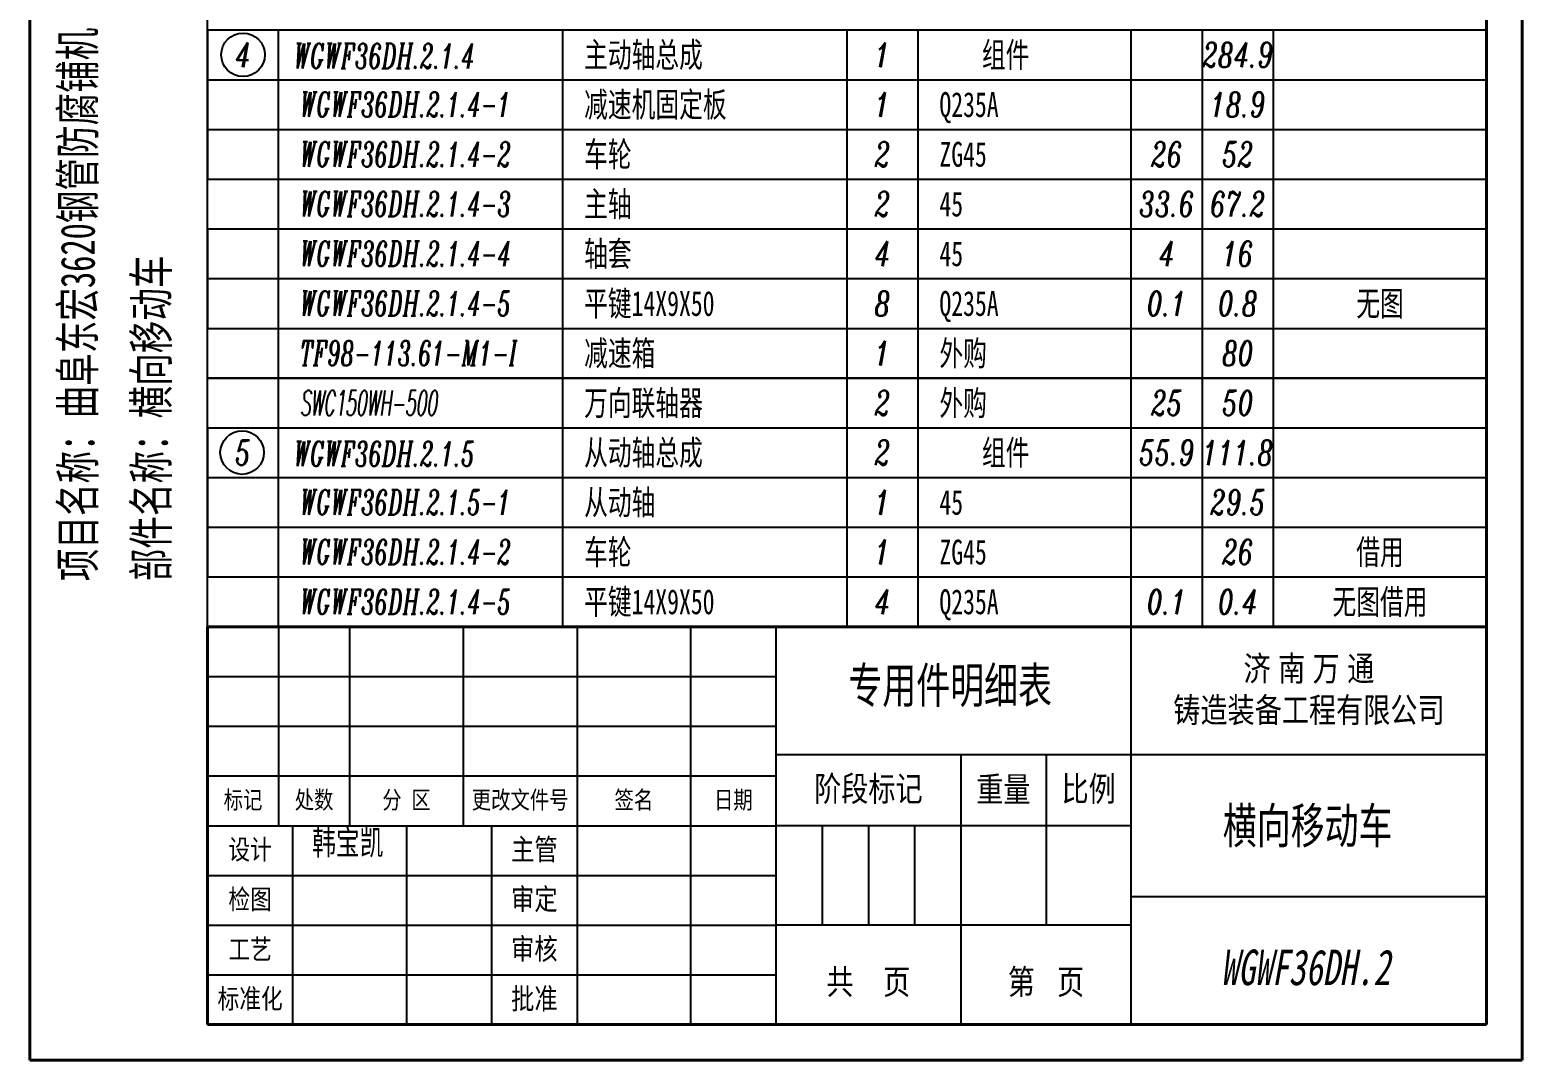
# Model space of a CAD drawing. Header units: millimetres. Extents: x 41246 to 169465, y -141938 to 36614.
# Drawn here: x 143990 to 149240, y -132359 to -128734 of the extents above; entities that cross this region are included whole.
import ezdxf
from ezdxf.enums import TextEntityAlignment as Align

# ---------------------------------------------------------------- set-up
doc = ezdxf.new("R2010")
doc.units = ezdxf.units.MM
doc.layers.add('$TD_AUDIT_GENERATED_(2C4)', color=7, linetype='Continuous', lineweight=40)
doc.layers.add('S', color=7, linetype='Continuous', lineweight=35)
for name, color, linetype in [('$TD_AUDIT_GENERATED_(2C5)', 4, 'Continuous'), ('$TD_AUDIT_GENERATED_(2C6)', 3, 'Continuous'), ('$TD_AUDIT_GENERATED_(800E)', 3, 'Continuous')]:
    doc.layers.add(name, color=color, linetype=linetype)
doc.styles.add('$TD_AUDIT_GENERATED_(2C7)', font='italic.shx', dxfattribs={"width": 0.7})
doc.styles.add('$TD_AUDIT_GENERATED_(2C8)', font='', dxfattribs={"width": 0.7})
doc.styles.get("Standard").update_dxf_attribs({"font": '', "width": 0.8})
doc.styles.get('$TD_AUDIT_GENERATED_(2C8)').set_extended_font_data('SimSun')
doc.styles.get('Standard').set_extended_font_data('SimSun')

# ---------------------------------------------------------------- blocks, each defined once
blk = doc.blocks.new('$TD_AUDIT_GENERATED_(27F)')
at = {"layer": '$TD_AUDIT_GENERATED_(2C4)'}
for p, q in [((0, 56), (-180, 56)), ((-180, 56), (-180, 0))]:
    blk.add_line(p, q, dxfattribs=at)
at = {"layer": '$TD_AUDIT_GENERATED_(2C5)'}
for p, q in [((-170, 56), (-170, 28)), ((-160, 56), (-160, 28)), ((-144, 56), (-144, 28)), ((-128, 56), (-128, 0)), ((-112, 0), (-112, 56)), ((-100, 56), (-100, 0)), ((-50, 0), (-50, 56)), ((-180, 49), (-100, 49)), ((-180, 42), (-100, 42)), ((-100, 38), (-50, 38)), ((-74, 38), (-74, 0)), ((-62, 38), (-62, 14)), ((-50, 38), (0, 38)), ((-180, 35), (-100, 35)), ((-180, 28), (-100, 28)), ((-168, 0), (-168, 28)), ((-152, 28), (-152, 0)), ((-140, 0), (-140, 28)), ((-50, 28), (-100, 28)), ((-93.5, 28), (-93.5, 14)), ((-87, 28), (-87, 14)), ((-80.5, 28), (-80.5, 14)), ((-180, 21), (-100, 21)), ((0, 18), (-50, 18)), ((-180, 14), (-100, 14)), ((-50, 14), (-100, 14)), ((-50, 0), (-50, 9)), ((-180, 7), (-100, 7))]:
    blk.add_line(p, q, dxfattribs=at)
at = {"layer": '$TD_AUDIT_GENERATED_(2C5)', "attachment_point": 5}
for s, insert, char_height, width in [('{\\f\uffbfﾬￌﾣﾤ_GB2312|b0|i0|c134|p49;\\M+5BCC3 \\M+5C4CF \\M+5CDF2 \\M+5CDA8\\P\\M+5D6FD\\M+5D4EC\\M+5D7B0\\M+5B1B8\\M+5B9A4\\M+5B3CC\\M+5D3D0\\M+5CFDE\\M+5B9AB\\M+5CBBE}', (-25, 47), 3.5, 50), ('{\\f\uffbfﾬￌﾣﾤ_GB2312|b0|i0|c134|p49;\\M+5BDD7\\M+5B6CE\\M+5B1EA\\M+5BCC7}', (-87, 33), 3.5, 26), ('{\\f\uffbfﾬￌﾣﾤ_GB2312|b0|i0|c134|p49;\\M+5D6D8\\M+5C1BF}', (-68, 33), 3.5, 12), ('\\M+5B1C8\\M+5C0FD', (-56, 33), 3.5, 12), ('{\\f\uffbfﾬￌﾣﾤ_GB2312|b0|i0|c134|p49;\\M+5B1EA\\M+5BCC7}', (-175, 31.5), 2.5, 15), ('\\M+5B4A6\\M+5CAFD', (-165, 31.5), 2.5, 15), ('\\M+5B7D6 \\M+5C7F8', (-152, 31.5), 2.5, 15), ('{\\f\uffbfﾬￌﾣﾤ_GB2312|b0|i0|c134|p49;\\M+5C7A9\\M+5C3FB}', (-120, 31.5), 2.5, 15), ('{\\f\uffbfﾬￌﾣﾤ_GB2312|b0|i0|c134|p49;\\M+5C8D5\\M+5C6DA}', (-106, 31.5), 2.5, 15), ('{\\f\uffbfﾬￌﾣﾤ_GB2312|b0|i0|c134|p49;\\M+5C9E8\\M+5BCC6}', (-174, 24.5), 2.8, 10), ('{\\f\uffbfﾬￌﾣﾤ_GB2312|b0|i0|c134|p49;\\M+5D6F7\\M+5B9DC}', (-134, 24.5), 3, 10), ('{\\f\uffbfﾬￌﾣﾤ_GB2312|b0|i0|c134|p49;\\M+5BCEC\\M+5CDBC}', (-174, 17.5), 2.8, 10), ('{\\f\uffbfﾬￌﾣﾤ_GB2312|b0|i0|c134|p49;\\M+5C9F3\\M+5B6A8}', (-134, 17.5), 3, 10), ('{\\f\uffbfﾬￌﾣﾤ_GB2312|b0|i0|c134|p49;\\M+5C9F3\\M+5BACB}', (-134, 10.5), 3, 10), ('{\\f\uffbfﾬￌﾣﾤ_GB2312|b0|i0|c134|p49;\\M+5B9A4\\M+5D2D5}', (-174, 10.5), 2.8, 10), ('{\\f\uffbfﾬￌﾣﾤ_GB2312|b0|i0|c134|p49;\\M+5B9B2    \\M+5D2B3}', (-87, 5.82), 3.5, 26), ('{\\f\uffbfﾬￌﾣﾤ_GB2312|b0|i0|c134|p49;\\M+5B5DA   \\M+5D2B3}', (-62, 5.82), 3.5, 24), ('{\\fￋￎￌﾣﾤ|b0|i0|c134|p2;\\M+5B1EA\\M+5D7BC\\M+5BBAF}', (-174, 3.5), 2.8, 10), ('{\\f\uffbfﾬￌﾣﾤ_GB2312|b0|i0|c134|p49;\\M+5C5FA\\M+5D7BC}', (-134, 3.5), 3, 10)]:
    blk.add_mtext(s, dxfattribs=dict(at, insert=insert, char_height=char_height, width=width))
at = {"layer": '$TD_AUDIT_GENERATED_(2C5)', "insert": (-136, 31.5), "char_height": 2.5, "width": 15, "attachment_point": 5, "line_spacing_factor": 0.8}
blk.add_mtext('{\\fￋￎￌﾣﾤ|b0|i0|c134|p2;\\M+5B8FC\\M+5B8C4\\M+5CEC4\\M+5BCFE\\M+5BAC5}', dxfattribs=at)
at = {"layer": '$TD_AUDIT_GENERATED_(2C5)', "width": 0.8, "flags": 8}
for tag, height, p in [('Q', 5, (-75.13, 47.19)), ('名称', 5, (-25.19, 28)), ('姓名', 3, (-159.93, 24.36)), ('DATA', 3, (-146.06, 24.09)), ('KG', 3.5, (-68.19, 21.34)), ('Y', 3.5, (-55.74, 20.78)), ('姓名', 3, (-159.93, 17.36)), ('DATA', 3, (-146.06, 17.09)), ('姓名', 3, (-119.93, 10.36)), ('DATA', 3, (-106.06, 10.09)), ('N', 7, (-25.47, 8.06)), ('Z', 3.5, (-87.28, 5.59)), ('X', 3.5, (-62.27, 5.8)), ('姓名', 3, (-119.93, 3.36)), ('DATA', 3, (-106.06, 3.09))]:
    blk.add_attdef(tag, text='', height=height, dxfattribs=at).set_placement(p, align=Align.MIDDLE_CENTER)
at = {"insert": (-165.27, 27.41), "char_height": 3.5, "width": 10.6759, "attachment_point": 1, "style": '$TD_AUDIT_GENERATED_(2C8)'}
blk.add_mtext('\\M+5BAAB\\M+5B1A6\\M+5BFAD', dxfattribs=at)
blk = doc.blocks.new('$TD_AUDIT_GENERATED_(327E7)')
for p, q in [((0, 7), (180, 7)), ((0, 0), (0, 7)), ((10, 0), (10, 7)), ((50, 0), (50, 7)), ((90, 0), (90, 7)), ((100, 0), (100, 7)), ((130, 0), (130, 7)), ((140, 0), (140, 7)), ((150, 0), (150, 7)), ((180, 0), (180, 7)), ((0, 0), (180, 0))]:
    blk.add_line(p, q)
at = {"width": 0.7, "flags": 8}
for tag, style, p in [('1', '$TD_AUDIT_GENERATED_(2C7)', (5, 3.5)), ('4', '$TD_AUDIT_GENERATED_(2C7)', (95, 3.5)), ('6', '$TD_AUDIT_GENERATED_(2C7)', (135, 3.5)), ('7', '$TD_AUDIT_GENERATED_(2C7)', (145, 3.5)), ('8', '$TD_AUDIT_GENERATED_(2C8)', (165, 3.5))]:
    blk.add_attdef(tag, text='', height=3.5, dxfattribs=dict(at, style=style)).set_placement(p, align=Align.MIDDLE_CENTER)
at = {"color": 141, "flags": 8}
for tag, style, width, p in [('2', '$TD_AUDIT_GENERATED_(2C7)', 0.6, (13, 3.5)), ('3', '$TD_AUDIT_GENERATED_(2C8)', 0.7, (53, 3.5)), ('5', '$TD_AUDIT_GENERATED_(2C7)', 0.7, (103, 3.5))]:
    blk.add_attdef(tag, text='', height=3.5, dxfattribs=dict(at, style=style, width=width)).set_placement(p, align=Align.MIDDLE_LEFT)

msp = doc.modelspace()

# ---------------------------------------------------------------- linework, layer by layer
at = {"layer": '$TD_AUDIT_GENERATED_(2C4)'}
for p, q in [((143989.6, -124934.3), (143989.6, -132359.3)), ((149239.6, -124934.3), (149239.6, -132359.3)), ((149239.6, -124934.3), (149239.6, -132359.3)), ((149239.6, -124934.3), (149239.6, -132359.3)), ((149114.6, -125159.3), (149114.6, -132234.3)), ((149114.6, -132234.3), (144614.6, -132234.3)), ((149239.6, -132359.3), (143989.6, -132359.3))]:
    msp.add_line(p, q, dxfattribs=at)
at = {"layer": '$TD_AUDIT_GENERATED_(2C5)'}
for p, q in [((144614.6, -128734.3), (144614.6, -129259.3)), ((144614.6, -128734.3), (144614.6, -129259.3)), ((144614.6, -129434.3), (144614.6, -129784.3)), ((144614.6, -129434.3), (144614.6, -129784.3)), ((144614.6, -130134.3), (144614.6, -130659.3)), ((144614.6, -130134.3), (144614.6, -130659.3))]:
    msp.add_line(p, q, dxfattribs=at)
at = {"layer": '$TD_AUDIT_GENERATED_(2C6)'}
for p, q in [((144614.6, -130834.3), (144614.6, -125409.3)), ((149114.6, -130659.3), (149114.6, -130134.3))]:
    msp.add_line(p, q, dxfattribs=at)
at = {"layer": '$TD_AUDIT_GENERATED_(800E)'}
for centre in [(144739.6, -128821.8), (144736.3, -130221.4)]:
    msp.add_circle(centre, 76.6, dxfattribs=at)
at = {"layer": 'S'}
msp.add_line((149114.6, -128734.3), (149114.6, -129784.3), dxfattribs=at)

# ---------------------------------------------------------------- block references
at = {"layer": '$TD_AUDIT_GENERATED_(2C5)', "xscale": 25, "yscale": 25, "zscale": 25}
for p in [(144614.6, -130133.9), (144614.6, -130833.9)]:
    msp.add_blockref('$TD_AUDIT_GENERATED_(327E7)', p, dxfattribs=at)
at = {"layer": '$TD_AUDIT_GENERATED_(2C6)'}
ref = msp.add_blockref('$TD_AUDIT_GENERATED_(327E7)', (144614.6, -129084.3), dxfattribs=dict(at, xscale=25.00000007126526, yscale=25.00000007126526, zscale=25.00000007126526))
ref.add_attrib('2', 'WGWF36DH.2.1.4-1', dxfattribs={"layer": '0', "color": 141, "height": 87.5, "style": '$TD_AUDIT_GENERATED_(2C7)', "width": 0.6, "flags": 8}).set_placement((144939.6, -128996.8), align=Align.MIDDLE_LEFT)
ref.add_attrib('3', '减速机固定板', dxfattribs={"layer": '0', "color": 141, "height": 87.5, "style": '$TD_AUDIT_GENERATED_(2C8)', "width": 0.7, "flags": 8}).set_placement((145939.6, -128996.8), align=Align.MIDDLE_LEFT)
ref.add_attrib('4', '1', dxfattribs={"layer": '0', "height": 87.5, "style": '$TD_AUDIT_GENERATED_(2C7)', "width": 0.7, "flags": 8}).set_placement((146989.6, -128996.8), align=Align.MIDDLE_CENTER)
ref.add_attrib('5', 'Q235A', dxfattribs={"layer": '0', "color": 141, "height": 87.5, "style": '$TD_AUDIT_GENERATED_(2C8)', "width": 0.7, "flags": 8}).set_placement((147189.6, -128996.8), align=Align.MIDDLE_LEFT)
ref.add_attrib('7', '18.9', dxfattribs={"layer": '0', "height": 87.5, "style": '$TD_AUDIT_GENERATED_(2C7)', "width": 0.7, "flags": 8}).set_placement((148239.6, -128996.8), align=Align.MIDDLE_CENTER)
ref = msp.add_blockref('$TD_AUDIT_GENERATED_(327E7)', (144614.6, -129259.3), dxfattribs=dict(at, xscale=25.00000007126526, yscale=25.00000007126526, zscale=25.00000007126526))
ref.add_attrib('2', 'WGWF36DH.2.1.4-2', dxfattribs={"layer": '0', "color": 141, "height": 87.5, "style": '$TD_AUDIT_GENERATED_(2C7)', "width": 0.6, "flags": 8}).set_placement((144939.6, -129171.8), align=Align.MIDDLE_LEFT)
ref.add_attrib('3', '车轮', dxfattribs={"layer": '0', "color": 141, "height": 87.5, "style": '$TD_AUDIT_GENERATED_(2C8)', "width": 0.7, "flags": 8}).set_placement((145939.6, -129171.8), align=Align.MIDDLE_LEFT)
ref.add_attrib('4', '2', dxfattribs={"layer": '0', "height": 87.5, "style": '$TD_AUDIT_GENERATED_(2C7)', "width": 0.7, "flags": 8}).set_placement((146989.6, -129171.8), align=Align.MIDDLE_CENTER)
ref.add_attrib('5', 'ZG45', dxfattribs={"layer": '0', "color": 141, "height": 87.5, "style": '$TD_AUDIT_GENERATED_(2C8)', "width": 0.7, "flags": 8}).set_placement((147189.6, -129171.8), align=Align.MIDDLE_LEFT)
ref.add_attrib('6', '26', dxfattribs={"layer": '0', "height": 87.5, "style": '$TD_AUDIT_GENERATED_(2C7)', "width": 0.7, "flags": 8}).set_placement((147989.6, -129171.8), align=Align.MIDDLE_CENTER)
ref.add_attrib('7', '52', dxfattribs={"layer": '0', "height": 87.5, "style": '$TD_AUDIT_GENERATED_(2C7)', "width": 0.7, "flags": 8}).set_placement((148239.6, -129171.8), align=Align.MIDDLE_CENTER)
ref = msp.add_blockref('$TD_AUDIT_GENERATED_(327E7)', (144614.6, -129434.3), dxfattribs=dict(at, xscale=25.00000007126526, yscale=25.00000007126526, zscale=25.00000007126526))
ref.add_attrib('2', 'WGWF36DH.2.1.4-3', dxfattribs={"layer": '0', "color": 141, "height": 87.5, "style": '$TD_AUDIT_GENERATED_(2C7)', "width": 0.6, "flags": 8}).set_placement((144939.6, -129346.8), align=Align.MIDDLE_LEFT)
ref.add_attrib('3', '主轴', dxfattribs={"layer": '0', "color": 141, "height": 87.5, "style": '$TD_AUDIT_GENERATED_(2C8)', "width": 0.7, "flags": 8}).set_placement((145939.6, -129346.8), align=Align.MIDDLE_LEFT)
ref.add_attrib('4', '2', dxfattribs={"layer": '0', "height": 87.5, "style": '$TD_AUDIT_GENERATED_(2C7)', "width": 0.7, "flags": 8}).set_placement((146989.6, -129346.8), align=Align.MIDDLE_CENTER)
ref.add_attrib('5', '45', dxfattribs={"layer": '0', "color": 141, "height": 87.5, "style": '$TD_AUDIT_GENERATED_(2C8)', "width": 0.7, "flags": 8}).set_placement((147189.6, -129346.8), align=Align.MIDDLE_LEFT)
ref.add_attrib('6', '33.6', dxfattribs={"layer": '0', "height": 87.5, "style": '$TD_AUDIT_GENERATED_(2C7)', "width": 0.7, "flags": 8}).set_placement((147989.6, -129346.8), align=Align.MIDDLE_CENTER)
ref.add_attrib('7', '67.2', dxfattribs={"layer": '0', "height": 87.5, "style": '$TD_AUDIT_GENERATED_(2C7)', "width": 0.7, "flags": 8}).set_placement((148239.6, -129346.8), align=Align.MIDDLE_CENTER)
ref = msp.add_blockref('$TD_AUDIT_GENERATED_(327E7)', (144614.6, -129609.3), dxfattribs=dict(at, xscale=25.00000007126526, yscale=25.00000007126526, zscale=25.00000007126526))
ref.add_attrib('2', 'WGWF36DH.2.1.4-4', dxfattribs={"layer": '0', "color": 141, "height": 87.5, "style": '$TD_AUDIT_GENERATED_(2C7)', "width": 0.6, "flags": 8}).set_placement((144939.6, -129521.8), align=Align.MIDDLE_LEFT)
ref.add_attrib('3', '轴套', dxfattribs={"layer": '0', "color": 141, "height": 87.5, "style": '$TD_AUDIT_GENERATED_(2C8)', "width": 0.7, "flags": 8}).set_placement((145939.6, -129521.8), align=Align.MIDDLE_LEFT)
ref.add_attrib('4', '4', dxfattribs={"layer": '0', "height": 87.5, "style": '$TD_AUDIT_GENERATED_(2C7)', "width": 0.7, "flags": 8}).set_placement((146989.6, -129521.8), align=Align.MIDDLE_CENTER)
ref.add_attrib('5', '45', dxfattribs={"layer": '0', "color": 141, "height": 87.5, "style": '$TD_AUDIT_GENERATED_(2C8)', "width": 0.7, "flags": 8}).set_placement((147189.6, -129521.8), align=Align.MIDDLE_LEFT)
ref.add_attrib('6', '4', dxfattribs={"layer": '0', "height": 87.5, "style": '$TD_AUDIT_GENERATED_(2C7)', "width": 0.7, "flags": 8}).set_placement((147989.6, -129521.8), align=Align.MIDDLE_CENTER)
ref.add_attrib('7', '16', dxfattribs={"layer": '0', "height": 87.5, "style": '$TD_AUDIT_GENERATED_(2C7)', "width": 0.7, "flags": 8}).set_placement((148239.6, -129521.8), align=Align.MIDDLE_CENTER)
ref = msp.add_blockref('$TD_AUDIT_GENERATED_(327E7)', (144614.6, -129784.3), dxfattribs=dict(at, xscale=25.00000007126526, yscale=25.00000007126526, zscale=25.00000007126526))
ref.add_attrib('2', 'WGWF36DH.2.1.4-5', dxfattribs={"layer": '0', "color": 141, "height": 87.5, "style": '$TD_AUDIT_GENERATED_(2C7)', "width": 0.6, "flags": 8}).set_placement((144939.6, -129696.8), align=Align.MIDDLE_LEFT)
ref.add_attrib('3', '平键14X9X50', dxfattribs={"layer": '0', "color": 141, "height": 87.5, "style": '$TD_AUDIT_GENERATED_(2C8)', "width": 0.7, "flags": 8}).set_placement((145939.6, -129696.8), align=Align.MIDDLE_LEFT)
ref.add_attrib('4', '8', dxfattribs={"layer": '0', "height": 87.5, "style": '$TD_AUDIT_GENERATED_(2C7)', "width": 0.7, "flags": 8}).set_placement((146989.6, -129696.8), align=Align.MIDDLE_CENTER)
ref.add_attrib('5', 'Q235A', dxfattribs={"layer": '0', "color": 141, "height": 87.5, "style": '$TD_AUDIT_GENERATED_(2C8)', "width": 0.7, "flags": 8}).set_placement((147189.6, -129696.8), align=Align.MIDDLE_LEFT)
ref.add_attrib('6', '0.1', dxfattribs={"layer": '0', "height": 87.5, "style": '$TD_AUDIT_GENERATED_(2C7)', "width": 0.7, "flags": 8}).set_placement((147989.6, -129696.8), align=Align.MIDDLE_CENTER)
ref.add_attrib('7', '0.8', dxfattribs={"layer": '0', "height": 87.5, "style": '$TD_AUDIT_GENERATED_(2C7)', "width": 0.7, "flags": 8}).set_placement((148239.6, -129696.8), align=Align.MIDDLE_CENTER)
ref.add_attrib('8', '无图', dxfattribs={"layer": '0', "height": 87.5, "style": '$TD_AUDIT_GENERATED_(2C8)', "width": 0.7, "flags": 8}).set_placement((148739.6, -129696.8), align=Align.MIDDLE_CENTER)
ref = msp.add_blockref('$TD_AUDIT_GENERATED_(327E7)', (144614.6, -129959.3), dxfattribs=dict(at, xscale=25.00000007126526, yscale=25.00000007126526, zscale=25.00000007126526))
ref.add_attrib('2', 'TF98-113.61-M1-I', dxfattribs={"layer": '0', "color": 141, "height": 87.5, "style": '$TD_AUDIT_GENERATED_(2C7)', "width": 0.6, "flags": 8}).set_placement((144939.6, -129871.8), align=Align.MIDDLE_LEFT)
ref.add_attrib('3', '减速箱', dxfattribs={"layer": '0', "color": 141, "height": 87.5, "style": '$TD_AUDIT_GENERATED_(2C8)', "width": 0.7, "flags": 8}).set_placement((145939.6, -129871.8), align=Align.MIDDLE_LEFT)
ref.add_attrib('4', '1', dxfattribs={"layer": '0', "height": 87.5, "style": '$TD_AUDIT_GENERATED_(2C7)', "width": 0.7, "flags": 8}).set_placement((146989.6, -129871.8), align=Align.MIDDLE_CENTER)
ref.add_attrib('5', '外购', dxfattribs={"layer": '0', "color": 141, "height": 87.5, "style": '$TD_AUDIT_GENERATED_(2C8)', "width": 0.7, "flags": 8}).set_placement((147189.6, -129871.8), align=Align.MIDDLE_LEFT)
ref.add_attrib('7', '80', dxfattribs={"layer": '0', "height": 87.5, "style": '$TD_AUDIT_GENERATED_(2C7)', "width": 0.7, "flags": 8}).set_placement((148239.6, -129871.8), align=Align.MIDDLE_CENTER)
ref = msp.add_blockref('$TD_AUDIT_GENERATED_(327E7)', (144614.6, -130134.3), dxfattribs=dict(at, xscale=25.00000007126526, yscale=25.00000007126526, zscale=25.00000007126526))
ref.add_attrib('2', 'SWC150WH-500', dxfattribs={"layer": '0', "color": 141, "height": 87.5, "style": '$TD_AUDIT_GENERATED_(2C7)', "width": 0.5, "flags": 8}).set_placement((144939.6, -130046.8), align=Align.MIDDLE_LEFT)
ref.add_attrib('3', '万向联轴器', dxfattribs={"layer": '0', "color": 141, "height": 87.5, "style": '$TD_AUDIT_GENERATED_(2C8)', "width": 0.7, "flags": 8}).set_placement((145939.6, -130046.8), align=Align.MIDDLE_LEFT)
ref.add_attrib('4', '2', dxfattribs={"layer": '0', "height": 87.5, "style": '$TD_AUDIT_GENERATED_(2C7)', "width": 0.7, "flags": 8}).set_placement((146989.6, -130046.8), align=Align.MIDDLE_CENTER)
ref.add_attrib('5', '外购', dxfattribs={"layer": '0', "color": 141, "height": 87.5, "style": '$TD_AUDIT_GENERATED_(2C8)', "width": 0.7, "flags": 8}).set_placement((147189.6, -130046.8), align=Align.MIDDLE_LEFT)
ref.add_attrib('6', '25', dxfattribs={"layer": '0', "height": 87.5, "style": '$TD_AUDIT_GENERATED_(2C7)', "width": 0.7, "flags": 8}).set_placement((147989.6, -130046.8), align=Align.MIDDLE_CENTER)
ref.add_attrib('7', '50', dxfattribs={"layer": '0', "height": 87.5, "style": '$TD_AUDIT_GENERATED_(2C7)', "width": 0.7, "flags": 8}).set_placement((148239.6, -130046.8), align=Align.MIDDLE_CENTER)
ref = msp.add_blockref('$TD_AUDIT_GENERATED_(327E7)', (144614.6, -130483.9), dxfattribs=dict(at, xscale=24.99999999999967, yscale=24.99999999999967, zscale=24.99999999999967))
ref.add_attrib('2', 'WGWF36DH.2.1.5-1', dxfattribs={"layer": '0', "color": 141, "height": 87.5, "style": '$TD_AUDIT_GENERATED_(2C7)', "width": 0.6, "flags": 8}).set_placement((144939.6, -130396.4), align=Align.MIDDLE_LEFT)
ref.add_attrib('3', '从动轴', dxfattribs={"layer": '0', "color": 141, "height": 87.5, "style": '$TD_AUDIT_GENERATED_(2C8)', "width": 0.7, "flags": 8}).set_placement((145939.6, -130396.4), align=Align.MIDDLE_LEFT)
ref.add_attrib('4', '1', dxfattribs={"layer": '0', "height": 87.5, "style": '$TD_AUDIT_GENERATED_(2C7)', "width": 0.7, "flags": 8}).set_placement((146989.6, -130396.4), align=Align.MIDDLE_CENTER)
ref.add_attrib('5', '45', dxfattribs={"layer": '0', "color": 141, "height": 87.5, "style": '$TD_AUDIT_GENERATED_(2C8)', "width": 0.7, "flags": 8}).set_placement((147189.6, -130396.4), align=Align.MIDDLE_LEFT)
ref.add_attrib('7', '29.5', dxfattribs={"layer": '0', "height": 87.5, "style": '$TD_AUDIT_GENERATED_(2C7)', "width": 0.7, "flags": 8}).set_placement((148239.6, -130396.4), align=Align.MIDDLE_CENTER)
ref = msp.add_blockref('$TD_AUDIT_GENERATED_(327E7)', (144614.6, -130658.9), dxfattribs=dict(at, xscale=24.99999999999967, yscale=24.99999999999967, zscale=24.99999999999967))
ref.add_attrib('2', 'WGWF36DH.2.1.4-2', dxfattribs={"layer": '0', "color": 141, "height": 87.5, "style": '$TD_AUDIT_GENERATED_(2C7)', "width": 0.6, "flags": 8}).set_placement((144939.6, -130571.4), align=Align.MIDDLE_LEFT)
ref.add_attrib('3', '车轮', dxfattribs={"layer": '0', "color": 141, "height": 87.5, "style": '$TD_AUDIT_GENERATED_(2C8)', "width": 0.7, "flags": 8}).set_placement((145939.6, -130571.4), align=Align.MIDDLE_LEFT)
ref.add_attrib('4', '1', dxfattribs={"layer": '0', "height": 87.5, "style": '$TD_AUDIT_GENERATED_(2C7)', "width": 0.7, "flags": 8}).set_placement((146989.6, -130571.4), align=Align.MIDDLE_CENTER)
ref.add_attrib('5', 'ZG45', dxfattribs={"layer": '0', "color": 141, "height": 87.5, "style": '$TD_AUDIT_GENERATED_(2C8)', "width": 0.7, "flags": 8}).set_placement((147189.6, -130571.4), align=Align.MIDDLE_LEFT)
ref.add_attrib('7', '26', dxfattribs={"layer": '0', "height": 87.5, "style": '$TD_AUDIT_GENERATED_(2C7)', "width": 0.7, "flags": 8}).set_placement((148239.6, -130571.4), align=Align.MIDDLE_CENTER)
ref.add_attrib('8', '借用', dxfattribs={"layer": '0', "height": 87.5, "style": '$TD_AUDIT_GENERATED_(2C8)', "width": 0.7, "flags": 8}).set_placement((148739.6, -130571.4), align=Align.MIDDLE_CENTER)
ref = msp.add_blockref('$TD_AUDIT_GENERATED_(327E7)', (144614.6, -130833.9), dxfattribs=dict(at, xscale=24.99999999999967, yscale=24.99999999999967, zscale=24.99999999999967))
ref.add_attrib('2', 'WGWF36DH.2.1.4-5', dxfattribs={"layer": '0', "color": 141, "height": 87.5, "style": '$TD_AUDIT_GENERATED_(2C7)', "width": 0.6, "flags": 8}).set_placement((144939.6, -130746.4), align=Align.MIDDLE_LEFT)
ref.add_attrib('3', '平键14X9X50', dxfattribs={"layer": '0', "color": 141, "height": 87.5, "style": '$TD_AUDIT_GENERATED_(2C8)', "width": 0.7, "flags": 8}).set_placement((145939.6, -130746.4), align=Align.MIDDLE_LEFT)
ref.add_attrib('4', '4', dxfattribs={"layer": '0', "height": 87.5, "style": '$TD_AUDIT_GENERATED_(2C7)', "width": 0.7, "flags": 8}).set_placement((146989.6, -130746.4), align=Align.MIDDLE_CENTER)
ref.add_attrib('5', 'Q235A', dxfattribs={"layer": '0', "color": 141, "height": 87.5, "style": '$TD_AUDIT_GENERATED_(2C8)', "width": 0.7, "flags": 8}).set_placement((147189.6, -130746.4), align=Align.MIDDLE_LEFT)
ref.add_attrib('6', '0.1', dxfattribs={"layer": '0', "height": 87.5, "style": '$TD_AUDIT_GENERATED_(2C7)', "width": 0.7, "flags": 8}).set_placement((147989.6, -130746.4), align=Align.MIDDLE_CENTER)
ref.add_attrib('7', '0.4', dxfattribs={"layer": '0', "height": 87.5, "style": '$TD_AUDIT_GENERATED_(2C7)', "width": 0.7, "flags": 8}).set_placement((148239.6, -130746.4), align=Align.MIDDLE_CENTER)
ref.add_attrib('8', '无图借用', dxfattribs={"layer": '0', "height": 87.5, "style": '$TD_AUDIT_GENERATED_(2C8)', "width": 0.7, "flags": 8}).set_placement((148739.6, -130746.4), align=Align.MIDDLE_CENTER)
ref = msp.add_blockref('$TD_AUDIT_GENERATED_(27F)', (149114.6, -132234.3), dxfattribs=dict(at, xscale=25, yscale=25, zscale=25))
ref.add_attrib('名称', '横向移动车', dxfattribs={"layer": '$TD_AUDIT_GENERATED_(2C5)', "height": 125, "style": '$TD_AUDIT_GENERATED_(2C8)', "oblique": 0.1745, "width": 0.7, "flags": 8}).set_placement((148484.8, -131534.3), align=Align.MIDDLE_CENTER)
ref.add_attrib('N', 'WGWF36DH.2', dxfattribs={"layer": '$TD_AUDIT_GENERATED_(2C5)', "height": 125, "style": '$TD_AUDIT_GENERATED_(2C8)', "oblique": 10, "width": 0.7, "flags": 8}).set_placement((148477.8, -132032.8), align=Align.MIDDLE_CENTER)
ref.add_attrib('材料', '专用件明细表', dxfattribs={"layer": '$TD_AUDIT_GENERATED_(2C5)', "height": 125, "style": '$TD_AUDIT_GENERATED_(2C8)', "oblique": 0.1745, "width": 0.7, "flags": 8}).set_placement((147227.3, -131040.2), align=Align.MIDDLE_CENTER)
at = {"layer": '$TD_AUDIT_GENERATED_(800E)'}
ref = msp.add_blockref('$TD_AUDIT_GENERATED_(327E7)', (144614.6, -128909.3), dxfattribs=dict(at, xscale=24.99999999999974, yscale=24.99999999999974, zscale=24.99999999999974))
ref.add_attrib('1', '4', dxfattribs={"layer": '0', "height": 87.5, "style": '$TD_AUDIT_GENERATED_(2C7)', "width": 0.7, "flags": 8}).set_placement((144739.6, -128821.8), align=Align.MIDDLE_CENTER)
ref.add_attrib('2', 'WGWF36DH.2.1.4', dxfattribs={"layer": '0', "color": 141, "height": 87.5, "style": '$TD_AUDIT_GENERATED_(2C7)', "width": 0.6, "flags": 8}).set_placement((144917.8, -128826), align=Align.MIDDLE_LEFT)
ref.add_attrib('3', '主动轴总成', dxfattribs={"layer": '0', "color": 141, "height": 87.5, "style": '$TD_AUDIT_GENERATED_(2C8)', "width": 0.7, "flags": 8}).set_placement((145939.6, -128821.8), align=Align.MIDDLE_LEFT)
ref.add_attrib('4', '1', dxfattribs={"layer": '0', "height": 87.5, "style": '$TD_AUDIT_GENERATED_(2C7)', "width": 0.7, "flags": 8}).set_placement((146989.6, -128821.8), align=Align.MIDDLE_CENTER)
ref.add_attrib('5', '组件', dxfattribs={"layer": '0', "color": 141, "height": 87.5, "style": '$TD_AUDIT_GENERATED_(2C8)', "width": 0.7, "flags": 8}).set_placement((147339.2, -128821.8), align=Align.MIDDLE_LEFT)
ref.add_attrib('7', '284.9', dxfattribs={"layer": '0', "height": 87.5, "style": '$TD_AUDIT_GENERATED_(2C7)', "width": 0.7, "flags": 8}).set_placement((148239.6, -128821.8), align=Align.MIDDLE_CENTER)
at = {"layer": '$TD_AUDIT_GENERATED_(800E)', "color": 3}
ref = msp.add_blockref('$TD_AUDIT_GENERATED_(327E7)', (144614.6, -130308.9), dxfattribs=dict(at, xscale=24.99999999999974, yscale=24.99999999999974, zscale=24.99999999999974))
ref.add_attrib('1', '5', dxfattribs={"layer": '0', "height": 87.5, "style": '$TD_AUDIT_GENERATED_(2C7)', "width": 0.7, "flags": 8}).set_placement((144739.6, -130221.4), align=Align.MIDDLE_CENTER)
ref.add_attrib('2', 'WGWF36DH.2.1.5', dxfattribs={"layer": '0', "color": 141, "height": 87.5, "style": '$TD_AUDIT_GENERATED_(2C7)', "width": 0.6, "flags": 8}).set_placement((144917.8, -130225.6), align=Align.MIDDLE_LEFT)
ref.add_attrib('3', '从动轴总成', dxfattribs={"layer": '0', "color": 141, "height": 87.5, "style": '$TD_AUDIT_GENERATED_(2C8)', "width": 0.7, "flags": 8}).set_placement((145939.6, -130221.4), align=Align.MIDDLE_LEFT)
ref.add_attrib('4', '2', dxfattribs={"layer": '0', "height": 87.5, "style": '$TD_AUDIT_GENERATED_(2C7)', "width": 0.7, "flags": 8}).set_placement((146989.6, -130221.4), align=Align.MIDDLE_CENTER)
ref.add_attrib('5', '组件', dxfattribs={"layer": '0', "color": 141, "height": 87.5, "style": '$TD_AUDIT_GENERATED_(2C8)', "width": 0.7, "flags": 8}).set_placement((147339.2, -130221.4), align=Align.MIDDLE_LEFT)
ref.add_attrib('6', '55.9', dxfattribs={"layer": '0', "height": 87.5, "style": '$TD_AUDIT_GENERATED_(2C7)', "width": 0.7, "flags": 8}).set_placement((147989.6, -130221.4), align=Align.MIDDLE_CENTER)
ref.add_attrib('7', '111.8', dxfattribs={"layer": '0', "height": 87.5, "style": '$TD_AUDIT_GENERATED_(2C7)', "width": 0.7, "flags": 8}).set_placement((148239.6, -130221.4), align=Align.MIDDLE_CENTER)

# ---------------------------------------------------------------- texts
at = {"layer": '$TD_AUDIT_GENERATED_(2C6)', "insert": (144098, -130673.8), "char_height": 178.0779, "width": 7479.78, "attachment_point": 1, "rotation": 90, "style": '$TD_AUDIT_GENERATED_(2C8)'}
msp.add_mtext('{\\H0.6739x;\\M+5CFEE\\M+5C4BF\\M+5C3FB\\M+5B3C6\\M+5A3BA\\M+5C7FA\\M+5B8B7\\M+5B6AB\\M+5BAEA3620\\M+5B8D6\\M+5B9DC\\M+5B7C0\\M+5B8AF\\M+5C6CC\\M+5BBFA             \\M+5BACF\\M+5CDAC\\M+5BAC5\\M+5A3BAWS24-19\\P\\M+5B2BF\\M+5BCFE\\M+5C3FB\\M+5B3C6\\M+5A3BA\\M+5BAE1\\M+5CFF2\\M+5D2C6\\M+5B6AF\\M+5B3B5                 \\M+5CAFD\\M+5C1BF\\M+5A3BA1    }\\M+5A1A1\\M+5A1A1\\M+5A1A1', dxfattribs=at)

doc.saveas('drawing.dxf')
